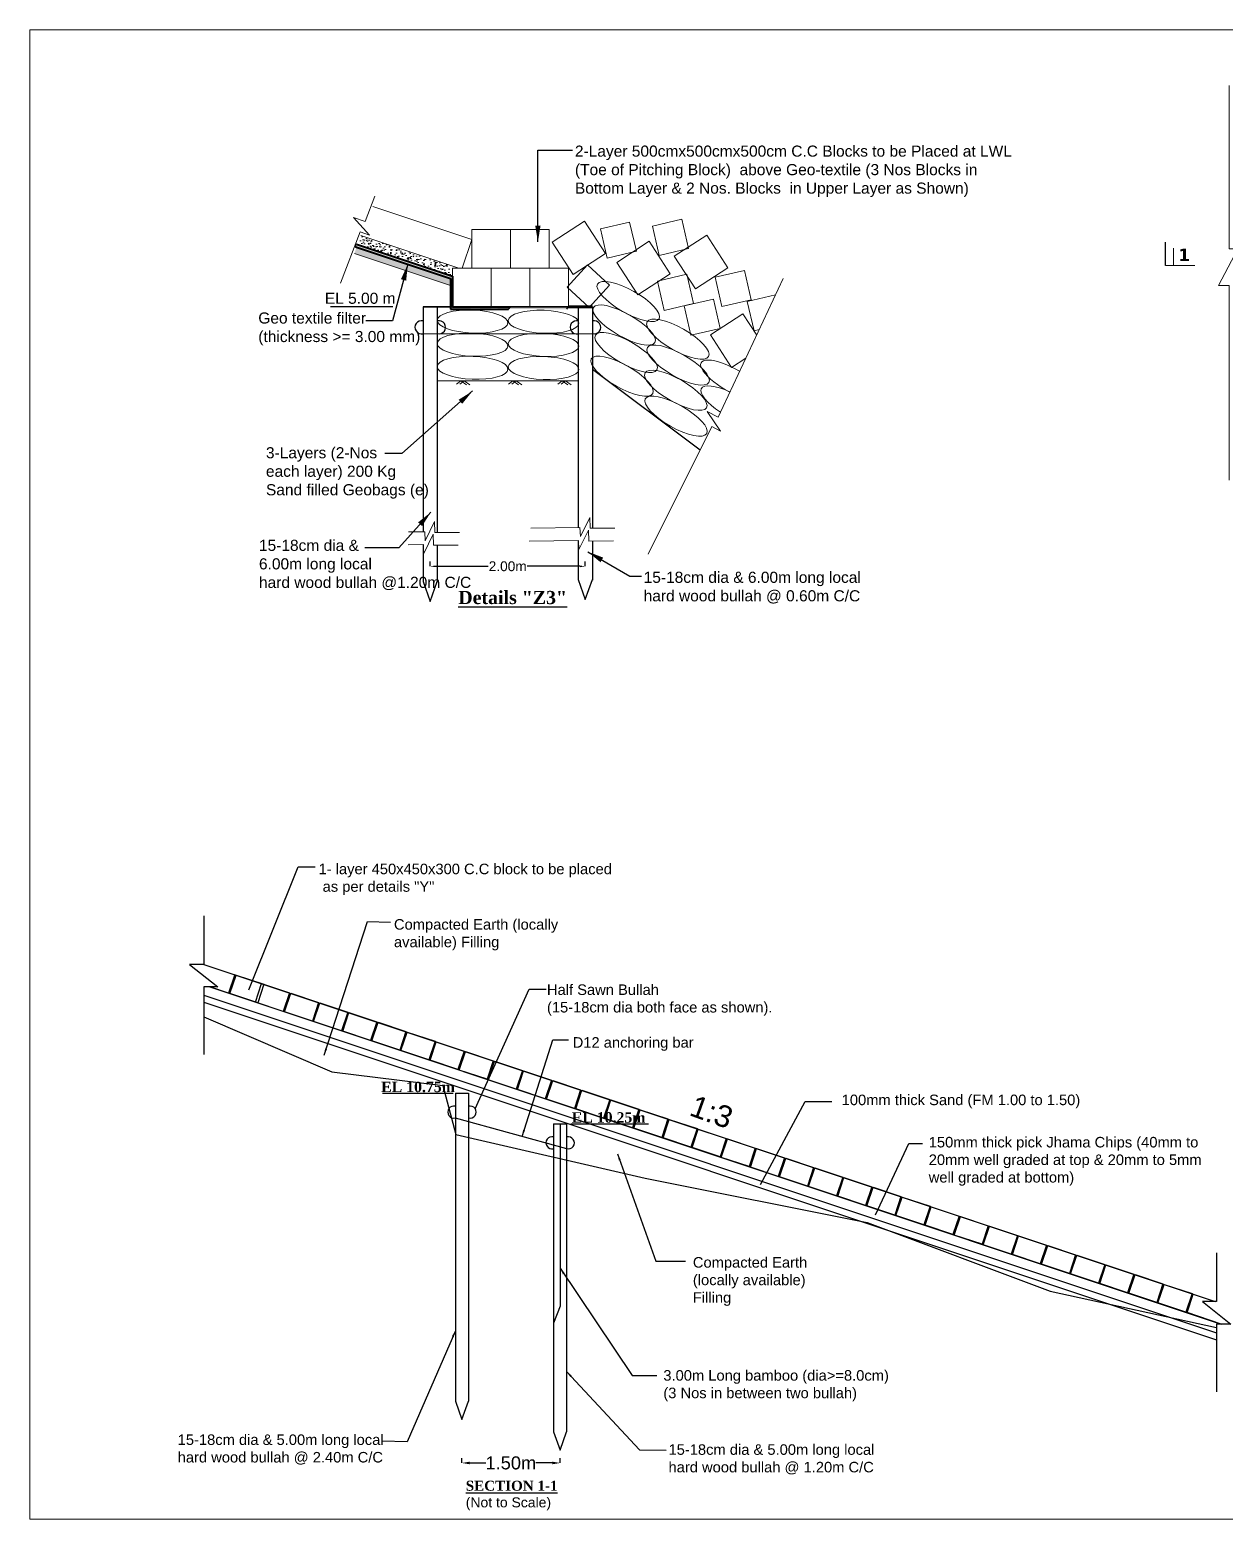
# Model space of a CAD drawing. Header units: inches. Extents: x 15 to 141071, y -30183 to 14738.
# Drawn here: x 70656.6 to 70748.1, y -8674.9 to -8560.8 of the extents above; entities that cross this region are included whole.
import ezdxf

# ---------------------------------------------------------------- set-up
doc = ezdxf.new("R2010")
doc.units = ezdxf.units.IN
doc.header["$MEASUREMENT"] = 0
doc.header["$PDMODE"] = 3
doc.linetypes.add('HIDDEN', pattern=[9.525, 6.35, -3.175])
doc.layers.add('GL', color=3, linetype='HIDDEN')
doc.layers.add('LINE', color=7, linetype='Continuous')
doc.layers.add('Long Section Labels', color=7, linetype='Continuous', lineweight=9)
doc.styles.add('Arial-200', font='arial.ttf')
doc.styles.add('dim', font='isocp.shx')
doc.styles.get("Standard").update_dxf_attribs({"font": 'arial.ttf'})
doc.styles.add('TIMES', font='ARIALN.TTF')
doc.dimstyles.new('Arial-200', dxfattribs={"dimscale": 4, "dimtxt": 4, "dimasz": 0.125, "dimexe": 0.07, "dimexo": 0, "dimgap": 0.05, "dimtad": 1, "dimzin": 0, "dimdsep": 46, "dimtxsty": 'Arial-200', "dimcen": 0.09, "dimclrt": 256, "dimadec": 0, "dimazin": 0, "dimtfac": 1, "dimtofl": 0, "dimtmove": 1, "dimatfit": 3, "dimfxl": 0.15, "dimtolj": 1, "dimtzin": 0, "dimarcsym": 0})
doc.dimstyles.new("Arshi's Style", dxfattribs={"dimtxt": 1.25, "dimasz": 1.25, "dimexe": 0.18, "dimexo": 2, "dimgap": 0.09, "dimtad": 0, "dimzin": 0, "dimdsep": 46, "dimtxsty": 'TIMES', "dimcen": 0.09, "dimadec": 4, "dimazin": 0, "dimtfac": 1, "dimtofl": 0, "dimtmove": 0, "dimatfit": 3, "dimfxl": 1, "dimtolj": 1, "dimtzin": 0, "dimarcsym": 0})
doc.dimstyles.get("Standard").update_dxf_attribs({"dimtxt": 0.18, "dimasz": 0.18, "dimexe": 0.18, "dimexo": 0.0625, "dimgap": 0.09, "dimtad": 0, "dimtih": 1, "dimtoh": 1, "dimdec": 4, "dimzin": 0, "dimdsep": 46, "dimtxsty": 'Standard', "dimcen": 0.09, "dimadec": 0, "dimazin": 0, "dimtfac": 1, "dimtdec": 4, "dimtofl": 0, "dimtmove": 0, "dimatfit": 3, "dimfxl": 1, "dimtolj": 1, "dimtzin": 0, "dimarcsym": 0})
doc.dimstyles.new('STANDARD$0', dxfattribs={"dimscale": 0, "dimtxt": 8, "dimasz": 8, "dimexe": 4, "dimexo": 0, "dimgap": 2, "dimtad": 1, "dimdec": 0, "dimzin": 0, "dimdsep": 46, "dimtxsty": 'dim', "dimblk": 'DOTSMALL', "dimcen": 1, "dimclrd": 6, "dimclre": 6, "dimclrt": 256, "dimadec": 0, "dimazin": 0, "dimtfac": 1, "dimtdec": 0, "dimtix": 1, "dimtofl": 0, "dimtmove": 1, "dimatfit": 3, "dimldrblk": 'DOTSMALL', "dimfxl": 6, "dimtolj": 1, "dimtzin": 0, "dimarcsym": 0})

# ---------------------------------------------------------------- blocks, each defined once
blk = doc.blocks.new('*D178')
at = {"color": 0, "lineweight": -2, "ltscale": 0.5, "transparency": 16777216}
for p, q in [((70687.23, -8601.93), (70687.23, -8601.57)), ((70687.64, -8601.93), (70691.67, -8601.93)), ((70698.7, -8601.93), (70694.67, -8601.93)), ((70699.11, -8601.93), (70699.11, -8601.57))]:
    blk.add_line(p, q, dxfattribs=at)
at = {"color": 0, "linetype": 'Continuous', "ltscale": 0.5, "transparency": 16777216}
for points in [[(70687.64, -8601.87), (70687.64, -8602), (70687.23, -8601.93)], [(70698.7, -8601.87), (70698.7, -8602), (70699.11, -8601.93)]]:
    blk.add_solid(points, dxfattribs=at)
at = {"layer": 'Defpoints', "color": 0, "linetype": 'Continuous', "ltscale": 0.5, "transparency": 16777216}
for p in [(70687.23, -8601.93), (70687.23, -8601.93), (70699.11, -8601.93)]:
    blk.add_point(p, dxfattribs=at)
at = {"color": 0, "linetype": 'Continuous', "lineweight": -3, "ltscale": 0.5, "transparency": 16777216, "insert": (70693.17, -8601.93), "char_height": 0.75, "attachment_point": 5}
blk.add_mtext('\\A1;2.00m', dxfattribs=at)
blk = doc.blocks.new('*D182')
at = {"color": 0, "lineweight": -2, "ltscale": 0.5, "transparency": 16777216}
for p, q in [((70689.65, -8670.59), (70689.65, -8670.22)), ((70690.25, -8670.59), (70691.5, -8670.59)), ((70696.58, -8670.59), (70695.32, -8670.59)), ((70697.18, -8670.59), (70697.18, -8670.22))]:
    blk.add_line(p, q, dxfattribs=at)
at = {"color": 0, "linetype": 'Continuous', "ltscale": 0.5, "transparency": 16777216}
for points in [[(70690.25, -8670.49), (70690.25, -8670.69), (70689.65, -8670.59)], [(70696.58, -8670.49), (70696.58, -8670.69), (70697.18, -8670.59)]]:
    blk.add_solid(points, dxfattribs=at)
at = {"layer": 'Defpoints', "color": 0, "linetype": 'Continuous', "ltscale": 0.5, "transparency": 16777216}
for p in [(70689.65, -8670.59), (70689.65, -8670.59), (70697.18, -8670.59)]:
    blk.add_point(p, dxfattribs=at)
at = {"color": 0, "linetype": 'Continuous', "lineweight": -3, "ltscale": 0.5, "transparency": 16777216, "insert": (70693.41, -8670.59), "char_height": 0.75, "attachment_point": 5}
blk.add_mtext('\\A1;{\\H1.333x;1.50m}', dxfattribs=at)

msp = doc.modelspace()

# ---------------------------------------------------------------- hatches: boundary and pattern name
at = {"linetype": 'Continuous', "lineweight": 9, "ltscale": 0.5}
h = msp.add_hatch(dxfattribs=at)
h.set_pattern_fill('AR-SAND', scale=0.003677, angle=143.13003592, style=0)
h.set_pattern_definition([(180.63004, (70649.99738, -8546.30176), (-0.1032614, -0.14748646), [0, -0.14195275, 0, -0.15876294, 0, -0.1517587]), (150.63004, (70649.99738, -8546.30176), (-0.2903597, -0.1116801), [0, -0.07657977, 0, -0.12794425, 0, -0.04902973]), (110.63004, (70650.08927, -8546.37068), (-0.23298063, 0.17407537), [0, -0.046695, 0, -0.16810194, 0, -0.21946642]), (100.63004, (70650.08927, -8546.37068), (-0.2737732, 0.1028728), [0, -0.0233475, 0, -0.11020016, 0, -0.12607646])])
h.paths.add_polyline_path([(70681.646821, -8577.359996), (70681.42731, -8577.984444), (70688.944319, -8580.490123), (70688.839677, -8579.757624)])
h = msp.add_hatch(color=256)
h.dxf.hatch_style = 1
h.paths.add_polyline_path([(70681.671225, -8577.290572), (70681.544325, -8577.245963), (70681.525054, -8577.463209), (70688.795471, -8579.886681), (70688.794895, -8580.440315), (70688.940836, -8580.488962), (70688.941642, -8579.714044)])
edge = h.paths.add_edge_path()
edge.add_ellipse((70691.545653, -8582.848796), major_axis=(-2.386221, 0.090798), ratio=0.3250536672, start_angle=238.57783583, end_angle=314.77557449, ccw=False)
edge.add_line((70692.814871, -8582.234232), (70697.763142, -8582.248713))
edge.add_line((70697.763142, -8582.248713), (70697.82158, -8582.049053))
edge.add_line((70697.82158, -8582.049053), (70688.939201, -8582.061595))
edge.add_line((70688.939201, -8582.061595), (70688.940835, -8580.489345))
edge.add_line((70688.940835, -8580.489345), (70688.794895, -8580.440698))
edge.add_line((70688.794895, -8580.440698), (70688.793031, -8582.234232))
edge.add_line((70688.793031, -8582.234232), (70689.885913, -8582.234232))
edge = h.paths.add_edge_path(flags=17)
edge.add_ellipse((70691.545653, -8582.848796), major_axis=(-2.386221, 0.090798), ratio=0.3250536672, start_angle=238.57783583, end_angle=314.77557449)
edge.add_line((70689.885913, -8582.234232), (70692.814871, -8582.234232))
at = {"linetype": 'Continuous', "lineweight": 20, "ltscale": 0.5}
h = msp.add_hatch(dxfattribs=at)
h.set_pattern_fill('AR-CONC', scale=0.099, angle=143.13003592, style=0)
h.set_pattern_definition([(193.130036, (89567.8631, -7833.2915), (-0.530794745, 0.475752855), [0.07425, -0.81675]), (138.130036, (89567.8631, -7833.2915), (-0.336911858, -0.67815407), [0.0594, -0.6534]), (243.5814804, (89567.81884, -7833.2519), (-0.867706596, -0.202401212), [0.06310279, -0.69413069]), (189.314236, (89567.7443, -7833.4499), (-0.746935794, 0.765033487), [0.111375, -1.225125]), (239.7656714, (89567.682, -7833.3862), (-1.31887896, -0.216311207), [0.09465424, -1.04119662]), (134.3142, (89567.7443, -7833.4499), (-1.31887896, -0.216311207), [0.0891, -0.9801]), (164.130036, (89567.6948, -7833.3509), (-0.233593983, 0.673437221), [0.07425, -0.81675]), (109.130036, (89567.6948, -7833.3509), (-0.623445368, -0.429788806), [0.0594, -0.6534]), (214.5814807, (89567.6753, -7833.2948), (-0.857039345, 0.243648413), [0.063102788, -0.69413069]), (180.6300359, (89567.86307, -7833.29153), (-0.207369852, -0.2564287377), [0, -0.64548, 0, -0.6633, 0, -0.655875]), (150.630036, (89567.86307, -7833.29153), (-0.4426318115, -0.156110257), [0, -0.37818, 0, -0.63063, 0, -0.249975]), (110.6300359, (89568.0397, -7833.424), (-0.4093893873, 0.3349544602), [0, -0.2475, 0, -0.7722, 0, -1.02465]), (100.630036, (89568.1189, -7833.4834), (-0.521345496, 0.267130043), [0, -0.32175, 0, -0.51282, 0, -0.72765])])
h.paths.add_polyline_path([(70681.902487, -8576.637348), (70681.68295, -8577.26187), (70688.881391, -8579.66136), (70688.845781, -8579.412088), (70688.791967, -8579.035382), (70689.00501, -8579.004948)])

# ---------------------------------------------------------------- linework, layer by layer
at = {"color": 0, "linetype": 'Continuous', "lineweight": 20, "ltscale": 0.5}
for p, q in [((70690.422155, -8576.909799), (70682.83475, -8574.380664)), ((70688.941642, -8579.714044), (70681.671225, -8577.290572)), ((70689.423042, -8579.098941), (70681.915264, -8576.596348)), ((70689.692441, -8579.098941), (70690.422155, -8576.909799)), ((70688.941642, -8580.489614), (70681.427187, -8577.984796)), ((70688.941642, -8579.714044), (70688.939202, -8582.059968))]:
    msp.add_line(p, q, dxfattribs=at)
at = {"color": 0, "linetype": 'Continuous', "lineweight": 40, "ltscale": 0.5}
for p, q in [((70681.525054, -8577.463209), (70688.795471, -8579.886681)), ((70681.671225, -8577.290572), (70688.941642, -8579.714044)), ((70688.941642, -8579.714044), (70688.939202, -8582.061595)), ((70688.795471, -8579.886681), (70688.793031, -8582.234232)), ((70688.939202, -8582.061595), (70693.38215, -8582.061595)), ((70688.793031, -8582.234232), (70693.235979, -8582.234232))]:
    msp.add_line(p, q, dxfattribs=at)
at = {"color": 0, "linetype": 'Continuous', "lineweight": -3, "ltscale": 0.5}
for p, q in [((70743.531546, -8578.887374), (70743.531546, -8577.105596)), ((70684.379327, -8582.065747), (70679.606635, -8582.065747)), ((70686.691135, -8582.065747), (70687.771135, -8582.065747)), ((70686.691135, -8582.065747), (70686.691135, -8599.286361)), ((70697.834502, -8582.065747), (70686.691135, -8582.065747)), ((70686.691135, -8582.065747), (70699.651135, -8582.065747)), ((70687.771135, -8582.065747), (70687.771135, -8599.338455)), ((70698.571135, -8582.065747), (70699.651135, -8582.065747)), ((70698.571135, -8582.065747), (70698.571135, -8598.968507)), ((70699.651135, -8582.065747), (70699.651135, -8599.020549)), ((70686.572425, -8584.132004), (70699.651135, -8584.1116)), ((70699.651135, -8586.830313), (70707.903708, -8593.014964)), ((70686.691135, -8600.261577), (70686.691135, -8603.141175)), ((70687.771135, -8600.314732), (70687.771135, -8603.141175)), ((70698.571135, -8599.943723), (70698.571135, -8602.997677)), ((70699.651135, -8599.996826), (70699.651135, -8602.997677)), ((70686.691135, -8603.094296), (70687.231135, -8604.613366)), ((70687.231135, -8604.613366), (70687.771135, -8603.094296)), ((70698.571135, -8602.950799), (70699.111135, -8604.469869)), ((70699.111135, -8604.469869), (70699.651135, -8602.950799)), ((70683.580171, -8642.275129), (70688.990541, -8642.275129)), ((70684.086503, -8642.274789), (70688.666851, -8642.275129)), ((70689.166977, -8642.275129), (70690.166977, -8642.275129)), ((70689.166977, -8642.275129), (70690.166977, -8642.275129)), ((70689.166977, -8642.275129), (70689.166977, -8665.852596)), ((70690.166977, -8642.275129), (70690.166977, -8665.852596)), ((70689.143736, -8644.171928), (70697.664912, -8646.51888)), ((70696.676532, -8644.627772), (70697.676532, -8644.627772)), ((70696.676532, -8644.627772), (70696.676532, -8668.205238)), ((70697.18131, -8644.627772), (70697.18131, -8658.572379)), ((70697.676532, -8644.627772), (70697.676532, -8668.205238)), ((70698.006733, -8644.627772), (70703.945649, -8644.627772)), ((70698.148214, -8644.627431), (70702.728561, -8644.627772)), ((70697.18131, -8658.572379), (70696.676532, -8659.893272)), ((70689.166977, -8665.852596), (70689.666977, -8667.259142)), ((70689.666977, -8667.259142), (70690.166977, -8665.852596)), ((70696.676532, -8668.205238), (70697.176532, -8669.611785)), ((70697.176532, -8669.611785), (70697.676532, -8668.205238))]:
    msp.add_line(p, q, dxfattribs=at)
at = {"color": 0, "lineweight": 18, "ltscale": 0.18}
for p, q in [((70744.144305, -8578.887374), (70744.144305, -8577.578521)), ((70745.794026, -8578.887374), (70743.531546, -8578.887374))]:
    msp.add_line(p, q, dxfattribs=at)
for p, q in [((70688.941642, -8582.059964), (70697.801825, -8582.045322)), ((70693.235979, -8582.234232), (70693.383715, -8582.059968)), ((70697.705656, -8582.244612), (70697.834502, -8582.065747)), ((70669.899225, -8632.412421), (70747.340977, -8658.226338)), ((70670.362624, -8634.136988), (70747.804376, -8659.950906)), ((70669.899225, -8634.773091), (70747.446888, -8660.622312)), ((70669.899225, -8635.300138), (70747.446888, -8661.149359)), ((70740.732685, -8657.593676), (70747.804376, -8659.950906))]:
    msp.add_line(p, q)
at = {"color": 0, "linetype": 'Continuous', "lineweight": 60, "ltscale": 0.5}
msp.add_line((70697.834502, -8582.065747), (70699.651135, -8582.065747), dxfattribs=at)
at = {"linetype": 'ByBlock', "lineweight": 20, "ltscale": 0.5}
msp.add_line((70687.771135, -8587.73079), (70698.571135, -8587.73079), dxfattribs=at)
at = {"color": 0, "linetype": 'Continuous', "lineweight": 20, "ltscale": 0.5}
msp.add_lwpolyline([(70748.413518, -8565.116566), (70748.413518, -8577.623382), (70749.071719, -8577.623382), (70747.600697, -8580.426359), (70748.413518, -8580.426359), (70748.413518, -8595.331384)], dxfattribs=at)
msp.add_lwpolyline([(70681.671225, -8577.290572), (70681.544325, -8577.245963), (70681.525054, -8577.463209), (70688.795471, -8579.886681), (70688.794895, -8580.440315), (70688.940836, -8580.488962), (70688.941642, -8579.714044)], close=True)
at = {"linetype": 'ByBlock', "lineweight": 20, "ltscale": 0.5}
for points in [[(70689.253499, -8587.974404), (70689.586802, -8587.73079), (70690.018867, -8588.023753)], [(70689.51007, -8587.974404), (70689.843373, -8587.73079), (70690.275438, -8588.023753)], [(70693.230241, -8587.974404), (70693.563544, -8587.73079), (70693.995608, -8588.023753)], [(70693.486812, -8587.974404), (70693.820115, -8587.73079), (70694.25218, -8588.023753)], [(70697.000095, -8587.974404), (70697.333398, -8587.73079), (70697.765463, -8588.023753)], [(70697.256667, -8587.974404), (70697.58997, -8587.73079), (70698.022035, -8588.023753)]]:
    msp.add_lwpolyline(points, dxfattribs=at)
at = {"color": 7, "linetype": 'Continuous', "lineweight": -3, "ltscale": 0.5}
for points in [[(70669.899225, -8628.682502), (70669.899225, -8632.412421), (70668.813656, -8632.412421), (70670.984794, -8634.136988), (70669.899225, -8634.136988), (70669.899225, -8639.321413)], [(70747.446888, -8654.496419), (70747.446888, -8658.226338), (70746.361319, -8658.226338), (70748.532457, -8659.950906), (70747.446888, -8659.950906), (70747.446888, -8665.135331)]]:
    msp.add_lwpolyline(points, dxfattribs=at)
for points in [[(70672.278581, -8633.194502), (70671.804239, -8634.617527), (70670.362624, -8634.136988)], [(70674.507986, -8633.937637), (70674.033645, -8635.360662), (70671.899107, -8634.64915), (70672.373449, -8633.226125), (70674.507986, -8633.937637)], [(70676.459392, -8634.588106), (70675.98505, -8636.011131), (70673.850513, -8635.299618), (70674.324855, -8633.876593), (70676.459392, -8634.588106)], [(70678.688798, -8635.331241), (70678.214456, -8636.754266), (70676.079919, -8636.042753), (70676.55426, -8634.619728), (70678.688798, -8635.331241)], [(70680.918203, -8636.074376), (70680.443862, -8637.497401), (70678.309324, -8636.785889), (70678.783666, -8635.362864), (70680.918203, -8636.074376)], [(70683.147609, -8636.817511), (70682.673268, -8638.240536), (70680.53873, -8637.529024), (70681.013072, -8636.105999), (70683.147609, -8636.817511)], [(70685.377015, -8637.560647), (70684.902673, -8638.983672), (70682.768136, -8638.272159), (70683.242478, -8636.849134), (70685.377015, -8637.560647)], [(70687.606421, -8638.303782), (70687.132079, -8639.726807), (70684.997542, -8639.015294), (70685.471883, -8637.592269), (70687.606421, -8638.303782)], [(70689.835826, -8639.046917), (70689.361485, -8640.469942), (70687.226947, -8639.75843), (70687.701289, -8638.335405), (70689.835826, -8639.046917)], [(70692.065232, -8639.790052), (70691.590891, -8641.213077), (70689.456353, -8640.501565), (70689.930695, -8639.07854), (70692.065232, -8639.790052)], [(70694.294638, -8640.533188), (70693.820296, -8641.956213), (70691.685759, -8641.2447), (70692.160101, -8639.821675), (70694.294638, -8640.533188)], [(70696.524044, -8641.276323), (70696.049702, -8642.699348), (70693.915165, -8641.987835), (70694.389506, -8640.56481), (70696.524044, -8641.276323)], [(70698.753449, -8642.019458), (70698.279108, -8643.442483), (70696.14457, -8642.730971), (70696.618912, -8641.307946), (70698.753449, -8642.019458)], [(70700.982855, -8642.762593), (70700.508514, -8644.185618), (70698.373976, -8643.474106), (70698.848318, -8642.051081), (70700.982855, -8642.762593)], [(70703.212261, -8643.505729), (70702.737919, -8644.928754), (70700.603382, -8644.217241), (70701.077724, -8642.794216), (70703.212261, -8643.505729)], [(70705.441667, -8644.248864), (70704.967325, -8645.671889), (70702.832788, -8644.960376), (70703.307129, -8643.537351), (70705.441667, -8644.248864)], [(70707.671072, -8644.991999), (70707.196731, -8646.415024), (70705.062193, -8645.703512), (70705.536535, -8644.280487), (70707.671072, -8644.991999)], [(70709.900478, -8645.735134), (70709.426137, -8647.158159), (70707.291599, -8646.446647), (70707.765941, -8645.023622), (70709.900478, -8645.735134)], [(70712.129884, -8646.47827), (70711.655542, -8647.901295), (70709.521005, -8647.189782), (70709.995347, -8645.766757), (70712.129884, -8646.47827)], [(70714.35929, -8647.221405), (70713.884948, -8648.64443), (70711.750411, -8647.932917), (70712.224752, -8646.509892), (70714.35929, -8647.221405)], [(70716.588695, -8647.96454), (70716.114354, -8649.387565), (70713.979816, -8648.676053), (70714.454158, -8647.253028), (70716.588695, -8647.96454)], [(70718.818101, -8648.707675), (70718.34376, -8650.1307), (70716.209222, -8649.419188), (70716.683564, -8647.996163), (70718.818101, -8648.707675)], [(70721.047507, -8649.450811), (70720.573165, -8650.873836), (70718.438628, -8650.162323), (70718.91297, -8648.739298), (70721.047507, -8649.450811)], [(70723.276913, -8650.193946), (70722.802571, -8651.616971), (70720.668034, -8650.905458), (70721.142375, -8649.482433), (70723.276913, -8650.193946)], [(70725.506318, -8650.937081), (70725.031977, -8652.360106), (70722.897439, -8651.648594), (70723.371781, -8650.225569), (70725.506318, -8650.937081)], [(70727.735724, -8651.680216), (70727.261383, -8653.103241), (70725.126845, -8652.391729), (70725.601187, -8650.968704), (70727.735724, -8651.680216)], [(70729.96513, -8652.423352), (70729.490788, -8653.846377), (70727.356251, -8653.134864), (70727.830593, -8651.711839), (70729.96513, -8652.423352)], [(70732.194536, -8653.166487), (70731.720194, -8654.589512), (70729.585657, -8653.877999), (70730.059998, -8652.454974), (70732.194536, -8653.166487)], [(70734.423941, -8653.909622), (70733.9496, -8655.332647), (70731.815062, -8654.621135), (70732.289404, -8653.19811), (70734.423941, -8653.909622)], [(70736.653347, -8654.652757), (70736.179006, -8656.075782), (70734.044468, -8655.36427), (70734.51881, -8653.941245), (70736.653347, -8654.652757)], [(70738.882753, -8655.395893), (70738.408411, -8656.818918), (70736.273874, -8656.107405), (70736.748216, -8654.68438), (70738.882753, -8655.395893)], [(70741.112159, -8656.139028), (70740.637817, -8657.562053), (70738.50328, -8656.85054), (70738.977621, -8655.427515), (70741.112159, -8656.139028)], [(70743.341564, -8656.882163), (70742.867223, -8658.305188), (70740.732685, -8657.593676), (70741.207027, -8656.170651), (70743.341564, -8656.882163)], [(70745.57097, -8657.625298), (70745.096629, -8659.048323), (70742.962091, -8658.336811), (70743.436433, -8656.913786), (70745.57097, -8657.625298)], [(70747.804376, -8659.950906), (70745.191497, -8659.079946), (70745.665839, -8657.656921), (70747.259619, -8658.188181)]]:
    msp.add_lwpolyline(points)
at = {"color": 0, "linetype": 'Continuous', "lineweight": -3, "ltscale": 0.5}
for centre, radius, start, end in [((70686.570108, -8583.630132), 0.501877, 74.82841692, 283.69207692), ((70687.912802, -8583.630132), 0.501877, 253.60409939, 105.17158308), ((70698.450108, -8583.630132), 0.501877, 74.82841692, 283.69207692), ((70699.792802, -8583.630132), 0.501877, 253.60409939, 105.17158308), ((70689.04536, -8643.723634), 0.464701, 74.82841692, 283.69207692), ((70690.288594, -8643.723634), 0.464701, 256.30792308, 105.17158308), ((70696.564471, -8646.076276), 0.464701, 74.82841692, 283.69207692), ((70697.807705, -8646.076276), 0.464701, 253.60409939, 105.17158308)]:
    msp.add_arc(centre, radius, start, end, dxfattribs=at)
at = {"layer": 'GL', "linetype": 'ByBlock'}
msp.add_lwpolyline([(70669.899225, -8636.438915), (70679.696953, -8640.628289), (70688.196953, -8641.678289), (70689.196953, -8645.428289), (70703.696953, -8648.778289), (70720.696953, -8652.178289), (70734.696953, -8657.428289), (70747.446888, -8660.225049)], dxfattribs=at)
at = {"layer": 'LINE', "color": 7, "lineweight": 20, "ltscale": 0.5}
for p, q in [((70688.941642, -8580.489231), (70681.42731, -8577.984444)), ((70688.941642, -8579.838879), (70688.941642, -8581.8711)), ((70688.941642, -8582.059968), (70696.912096, -8582.059926))]:
    msp.add_line(p, q, dxfattribs=at)
for points in [[(70683.008087, -8573.586562), (70682.243991, -8575.540788), (70681.370226, -8575.230225), (70682.593628, -8576.574016), (70681.867246, -8576.327341), (70680.378944, -8580.239952)], [(70714.267508, -8579.896356), (70709.274664, -8590.511452), (70708.453601, -8590.080443), (70709.474668, -8591.583741), (70708.790472, -8591.23682), (70703.916235, -8601.010665)], [(70689.491516, -8599.330929), (70687.603069, -8599.33919), (70687.573372, -8598.505135), (70686.85437, -8599.974165), (70686.820057, -8599.284606), (70685.569772, -8599.301625)], [(70701.262201, -8599.989779), (70699.373754, -8599.998039), (70699.344056, -8599.163984), (70698.625055, -8600.633014), (70698.590741, -8599.943456), (70694.823586, -8599.994734)], [(70701.377078, -8599.012999), (70699.488631, -8599.02126), (70699.458934, -8598.187205), (70698.739932, -8599.656235), (70698.705619, -8598.966676), (70694.938464, -8599.017954)], [(70689.376638, -8600.307709), (70687.488192, -8600.315969), (70687.458494, -8599.481914), (70686.739493, -8600.950944), (70686.705179, -8600.261386), (70685.54639, -8600.277159)]]:
    msp.add_lwpolyline(points, dxfattribs=at)
at = {"layer": 'LINE', "color": 0, "linetype": 'ByBlock', "lineweight": 20, "ltscale": 0.5}
for points in [[(70690.422155, -8579.103839), (70693.383182, -8579.103839), (70693.383182, -8576.142812), (70690.422155, -8576.142812), (70690.422155, -8579.103839)], [(70693.383182, -8579.103839), (70696.34421, -8579.103839), (70696.34421, -8576.142812), (70693.383182, -8576.142812), (70693.383182, -8579.103839)], [(70698.178759, -8579.591801), (70700.663543, -8577.981357), (70699.053099, -8575.496573), (70696.568315, -8577.107017), (70698.178759, -8579.591801)], [(70700.783024, -8578.330959), (70703.026558, -8577.8109), (70702.5065, -8575.567366), (70700.262966, -8576.087425), (70700.783024, -8578.330959)], [(70704.769773, -8578.124183), (70707.013307, -8577.604125), (70706.493248, -8575.360591), (70704.249714, -8575.880649), (70704.769773, -8578.124183)], [(70703.126642, -8581.140056), (70705.611426, -8579.529612), (70704.000982, -8577.044828), (70701.516198, -8578.655272), (70703.126642, -8581.140056)], [(70707.538125, -8580.676143), (70710.022909, -8579.065699), (70708.412465, -8576.580915), (70705.927681, -8578.191359), (70707.538125, -8580.676143)], [(70688.941642, -8582.059968), (70691.902669, -8582.059968), (70691.902669, -8579.098941), (70688.941642, -8579.098941), (70688.941642, -8582.059968)], [(70691.903202, -8582.059968), (70694.864229, -8582.059968), (70694.864229, -8579.098941), (70691.903202, -8579.098941), (70691.903202, -8582.059968)], [(70694.864229, -8582.059968), (70697.825256, -8582.059968), (70697.825256, -8579.098941), (70694.864229, -8579.098941), (70694.864229, -8582.059968)], [(70699.413176, -8582.105966), (70700.973469, -8580.412038), (70699.279541, -8578.851745), (70697.719248, -8580.545673), (70699.413176, -8582.105966)], [(70705.161364, -8582.336691), (70707.404898, -8581.816632), (70706.88484, -8579.573098), (70704.641306, -8580.093156), (70705.161364, -8582.336691)], [(70709.568837, -8582.04007), (70711.812371, -8581.520011), (70711.292313, -8579.276477), (70709.048779, -8579.796535), (70709.568837, -8582.04007)], [(70707.199416, -8584.238653), (70709.44295, -8583.718595), (70708.922892, -8581.47506), (70706.679358, -8581.995119), (70707.199416, -8584.238653)], [(70713.678605, -8581.1484), (70711.510452, -8581.650985), (70712.030511, -8583.894519)], [(70712.233663, -8584.220436), (70711.183536, -8582.600175), (70708.698752, -8584.210619), (70710.309196, -8586.695403)], [(70712.030511, -8583.894519), (70712.430579, -8583.801782)], [(70710.309196, -8586.695403), (70711.402996, -8585.986487)]]:
    msp.add_lwpolyline(points, dxfattribs=at)
at = {"layer": 'LINE', "color": 7, "lineweight": 20, "ltscale": 0.5}
for centre, major_axis in [((70702.401055, -8581.648489), (-2.354341, 1.333061)), ((70702.085994, -8583.455394), (-2.354341, 1.333061)), ((70690.485079, -8583.191821), (-2.703589, 0.102874)), ((70695.920897, -8583.209277), (-2.703589, 0.102874)), ((70706.201453, -8584.543764), (-2.354341, 1.333061)), ((70690.485079, -8584.962015), (-2.703589, 0.102874)), ((70695.920897, -8584.979472), (-2.703589, 0.102874)), ((70702.238864, -8585.55902), (-2.354341, 1.333061)), ((70706.219423, -8586.519072), (-2.354341, 1.333061)), ((70690.485079, -8586.73221), (-2.703589, 0.102874)), ((70695.920897, -8586.749667), (-2.703589, 0.102874)), ((70701.923803, -8587.365925), (-2.354341, 1.333061)), ((70706.039262, -8588.454296), (-2.354341, 1.333061)), ((70706.057232, -8590.429604), (-2.354341, 1.333061))]:
    msp.add_ellipse(centre, major_axis=major_axis, ratio=0.3250536672, dxfattribs=at)
for centre, start_param, end_param in [((70710.338101, -8587.675089), 4.646110536, 7.9694635384), ((70710.356072, -8589.650397), 4.9657928843, 7.6497811901)]:
    msp.add_ellipse(centre, major_axis=(-2.354341, 1.333061), ratio=0.3250536672, start_param=start_param, end_param=end_param, dxfattribs=at)
at = {"layer": 'Long Section Labels'}
msp.add_lwpolyline([(70656.576613, -8560.848605), (70817.866936, -8560.848605), (70817.866936, -8674.896993), (70656.576613, -8674.896993)], close=True, dxfattribs=at)

# ---------------------------------------------------------------- texts
at = {"color": 7, "linetype": 'Continuous', "lineweight": -3, "ltscale": 0.5}
msp.add_text('1:3', height=1.6615317, rotation=340.21055439, dxfattribs=at).set_placement((70706.987126, -8643.938697))
at = {"color": 0, "linetype": 'Continuous', "lineweight": -3, "ltscale": 0.5, "attachment_point": 1}
for s, insert, char_height, width in [('2-Layer 500cmx500cmx500cm C.C Blocks to be Placed at LWL (Toe of Pitching Block)  above Geo-textile (3 Nos Blocks in Bottom Layer & 2 Nos. Blocks  in Upper Layer as Shown)', (70698.317058, -8569.714074), 0.85, 34.33077584), ('EL 5.00 m ', (70679.167192, -8580.981678), 0.85, 26.32773935), ('Geo textile filter \\P(thickness >= 3.00 mm) ', (70674.073227, -8582.492882), 0.85, 26.32773935), ('3-Layers (2-Nos\\Peach layer) 200 Kg \\PSand filled Geobags (e) ', (70674.659254, -8592.809404), 0.85, 26.32773935), ('15-18cm dia & \\P6.00m long local\\Phard wood bullah @1.20m C/C', (70674.124174, -8599.900071), 0.85, 26.32773935), ('15-18cm dia & 6.00m long local\\Phard wood bullah @ 0.60m C/C ', (70703.578584, -8602.347363), 0.85, 26.32773935), ('1- layer 450x450x300 C.C block to be placed\\P as per details "Y"', (70678.686723, -8624.70228), 0.80583202, 35.24865895), ('Half Sawn Bullah \\P(15-18cm dia both face as shown).', (70696.17562, -8633.947299), 0.80583202, 35.24865895), ('100mm thick Sand (FM 1.00 to 1.50)', (70718.742373, -8642.385782), 0.80583202, 35.24865895), ('150mm thick pick Jhama Chips (40mm to \\P20mm well graded at top & 20mm to 5mm \\Pwell graded at bottom)', (70725.40846, -8645.623997), 0.80583202, 35.24865895), ('{\\fTimes New Roman|b1|i0|c0|p18;\\LSECTION 1-1\\fTimes New Roman|b0|i0|c0|p18;\\P}(Not to Scale)', (70689.95832, -8671.949579), 0.76511835, 40.90634281)]:
    msp.add_mtext(s, dxfattribs=dict(at, insert=insert, char_height=char_height, width=width))
at = {"color": 7, "lineweight": 30, "ltscale": 0.18, "char_height": 0.80583202, "attachment_point": 1}
for s, insert, width in [('Compacted Earth (locally \\Pavailable) Filling', (70684.460699, -8628.947576), 35.24865895), ('D12 anchoring bar', (70698.14723, -8637.98496), 35.24865895), ('Compacted Earth \\P(locally available) \\PFilling', (70707.348025, -8654.826534), 35.24865895), ('3.00m Long bamboo (dia>=8.0cm) \\P(3 Nos in between two bullah)', (70705.0867, -8663.481883), 2.131628207280301e-14), ('15-18cm dia & 5.00m long local \\Phard wood bullah @ 2.40m C/C ', (70667.900682, -8668.404827), 35.24865895), ('15-18cm dia & 5.00m long local \\Phard wood bullah @ 1.20m C/C ', (70705.483082, -8669.160873), 35.24865895)]:
    msp.add_mtext(s, dxfattribs=dict(at, insert=insert, width=width))
at = {"layer": 'LINE', "color": 0, "linetype": 'ByBlock', "lineweight": -3, "ltscale": 0.5, "insert": (70744.519142, -8577.616443), "char_height": 0.94793506, "width": 29.1361184, "attachment_point": 1}
msp.add_mtext('{\\fVerdana|b1|i0|c0|p34;\\C7;1}', dxfattribs=at)
at = {"layer": 'LINE', "color": 7, "insert": (70693.549427, -8603.815158), "char_height": 1.00718607, "width": 80.3798772, "attachment_point": 2, "style": 'TIMES'}
msp.add_mtext('{\\fTimes New Roman|b1|i0|c0|p18;\\LDetails "Z3"}', dxfattribs=at)
at = {"layer": 'LINE', "color": 0, "linetype": 'ByBlock', "lineweight": 30, "ltscale": 0.5, "char_height": 0.8, "attachment_point": 1}
for s, insert in [('{\\fTimes New Roman|b1|i0|c0|p18;EL 10.75m}', (70683.483852, -8641.393607)), ('{\\fTimes New Roman|b1|i0|c0|p18;EL 10.25m}', (70698.075941, -8643.731484))]:
    msp.add_mtext(s, dxfattribs=dict(at, insert=insert))

# ---------------------------------------------------------------- dimensions: what is measured, and where the dimension line sits
at = {"color": 0, "linetype": 'Continuous', "lineweight": -3, "ltscale": 0.5}
for base, p1, p2, text, override, picture, middle in [((70687.231135, -8601.93469), (70699.111135, -8601.93469), (70687.231135, -8601.93469), '2.00m', {"dimscale": 1, "dimtxt": 0.75, "dimasz": 0.4075, "dimexe": 0.364, "dimexo": 0.219, "dimgap": 0.09, "dimtad": 0, "dimdec": 2, "dimpost": 'm', "dimtxsty": 'Standard', "dimcen": 0.09, "dimclrd": 0, "dimclre": 0, "dimclrt": 0, "dimtdec": 2, "dimtix": 0, "dimtmove": 0, "dimfxl": 0.15, "dimfxlon": 1}, '*D178', (70693.171135, -8601.93469)), ((70689.64697, -8670.58618), (70697.176532, -8670.58618), (70689.64697, -8670.58618), '{\\H1.333x;1.50m}', {"dimscale": 1, "dimtxt": 0.75, "dimasz": 0.6, "dimexe": 0.364, "dimexo": 0.219, "dimgap": 0.09, "dimtad": 0, "dimdec": 2, "dimpost": 'm', "dimtxsty": 'Standard', "dimcen": 0.09, "dimclrd": 0, "dimclre": 0, "dimclrt": 0, "dimtdec": 2, "dimtix": 0, "dimtmove": 0, "dimfxl": 0.15, "dimfxlon": 1}, '*D182', (70693.411751, -8670.58618))]:
    dim = msp.add_linear_dim(base=base, p1=p1, p2=p2, text=text, dimstyle='STANDARD$0', override=override, dxfattribs=at)
    dim.commit()
    dim.dimension.update_dxf_attribs({"geometry": picture, "text_midpoint": middle})

# ---------------------------------------------------------------- leaders
for points in [[(70695.482839, -8577.089902), (70695.475143, -8570.069471), (70698.143917, -8570.069471)], [(70685.521754, -8578.795442), (70684.353523, -8583.127454), (70682.294882, -8583.127454)], [(70690.485079, -8588.506161), (70685.07499, -8593.284), (70683.768146, -8593.284)], [(70687.295111, -8597.780039), (70684.83352, -8600.518409), (70682.21983, -8600.518409)]]:
    msp.add_leader(points, dimstyle="Arshi's Style", override={"dimgap": 0.09, "dimtad": 0})
msp.add_leader([(70699.297777, -8600.813388), (70702.518696, -8602.689029), (70703.4171, -8602.689029)], dimstyle="Arshi's Style")
for points in [[(70673.343587, -8634.367317), (70677.115134, -8624.954348), (70678.416398, -8624.954348)], [(70690.677828, -8643.469775), (70694.801704, -8634.306057), (70696.11336, -8634.306057)], [(70712.535519, -8649.269593), (70715.940193, -8642.922321), (70717.993497, -8642.922321)], [(70721.337383, -8651.585088), (70723.879087, -8646.120286), (70724.926273, -8646.120286)]]:
    msp.add_leader(points, dimstyle='Standard', override={"dimtxt": 0.75, "dimdec": 2, "dimlfac": 1, "dimpost": 'm', "dimtdec": 2, "dimfxl": 0.15, "dimfxlon": 1}, dxfattribs=at)
at = {"color": 7, "linetype": 'Continuous', "lineweight": -3, "ltscale": 0.5}
for points in [[(70679.109521, -8639.355766), (70682.429713, -8629.116648), (70684.201196, -8629.177859)], [(70694.271491, -8645.584244), (70696.613241, -8638.185991), (70697.825217, -8638.188514)], [(70701.584911, -8646.924677), (70704.505103, -8655.140474), (70706.79258, -8655.136111)], [(70697.18131, -8655.672504), (70702.688061, -8663.890371), (70704.576953, -8663.895567)], [(70689.166977, -8660.462458), (70685.47245, -8668.96116), (70683.568877, -8668.921676)], [(70697.676532, -8663.584088), (70703.263722, -8669.594565), (70705.307402, -8669.609301)]]:
    msp.add_leader(points, dimstyle='Arial-200', override={"dimtad": 0}, dxfattribs=at)

doc.saveas('drawing.dxf')
